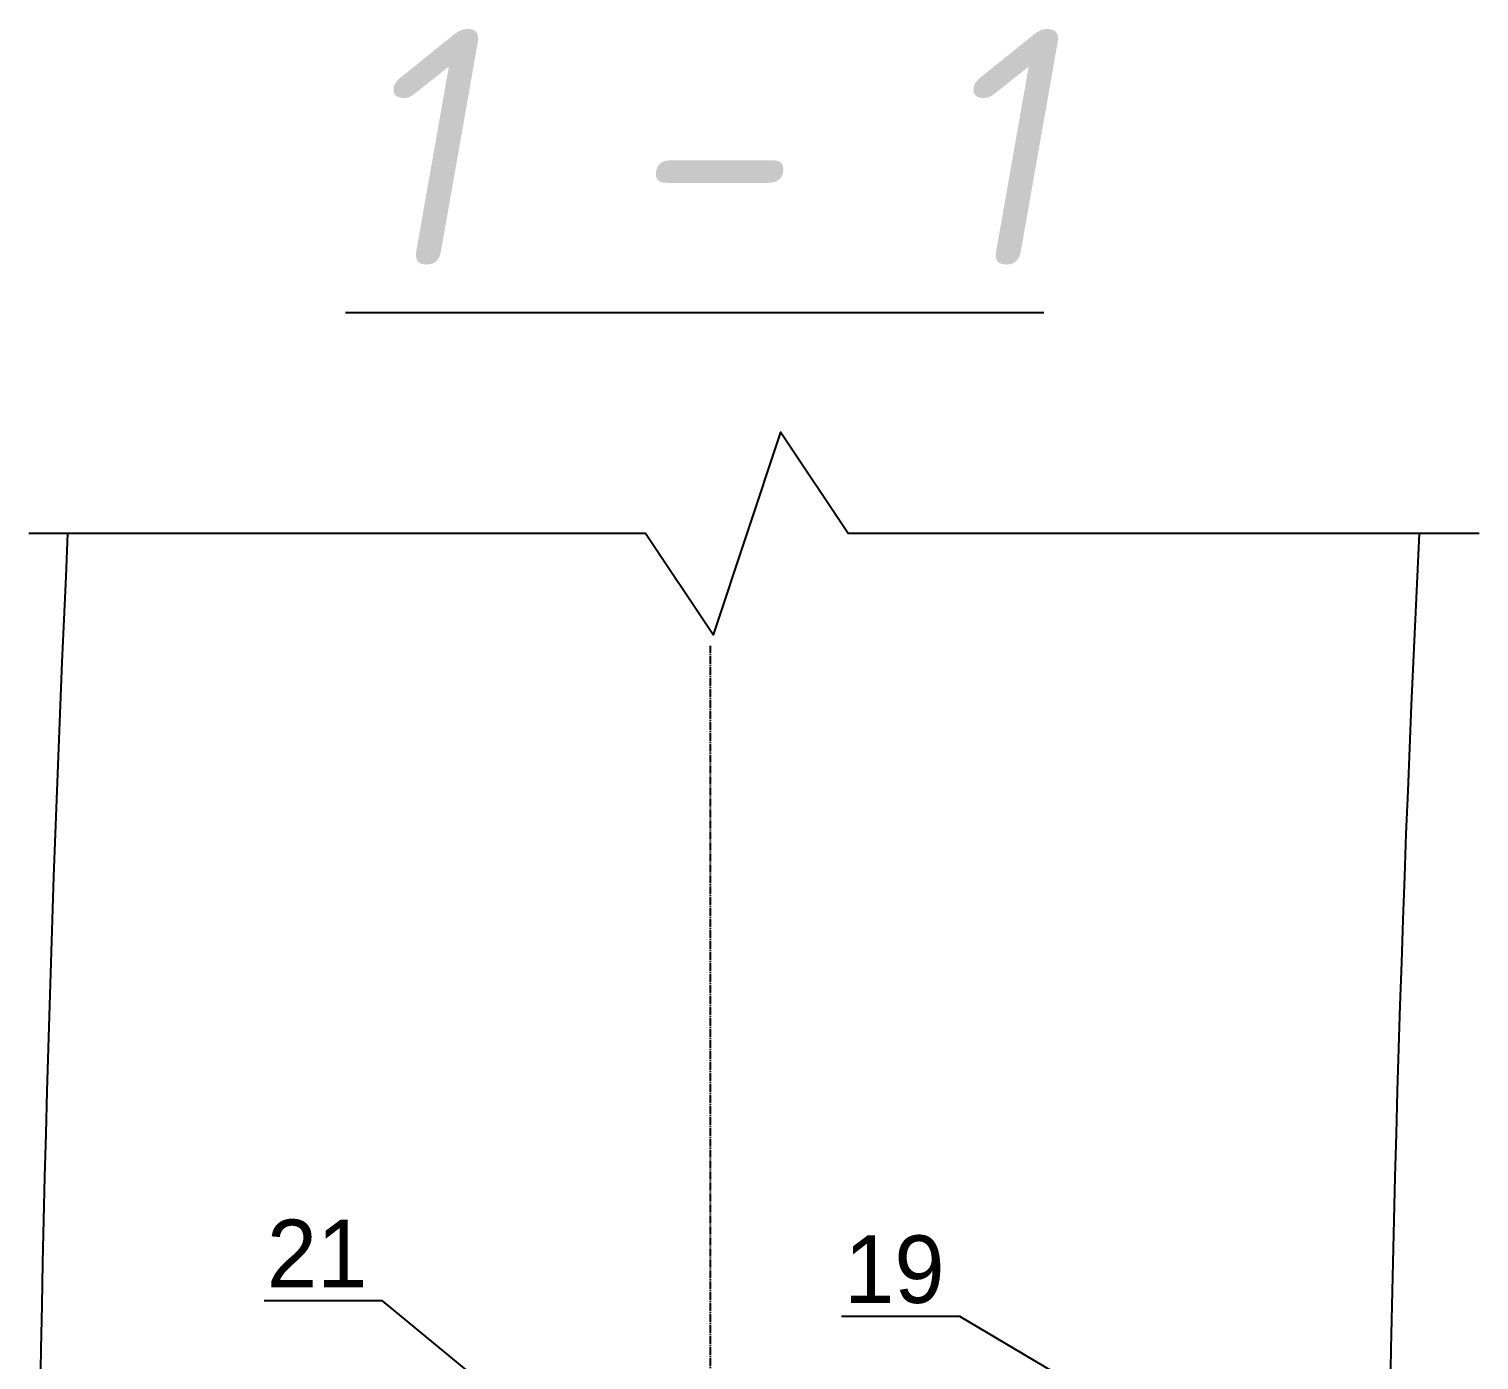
# Model space of a CAD drawing. Extents: x -483223 to 550073, y -164053 to -64662.
# Drawn here: x 365262 to 367410, y -159568 to -157597 of the extents above; entities that cross this region are included whole.
import ezdxf
from ezdxf import colors
from ezdxf.entities.mleader import LeaderData, LeaderLine
from ezdxf.enums import TextEntityAlignment as Align
from ezdxf.math import Vec2, Vec3

# ---------------------------------------------------------------- set-up
doc = ezdxf.new("R2010")
doc.units = 0
doc.header["$MEASUREMENT"] = 0
doc.linetypes.add('K5LT_AXLED', pattern=[16.25, 11.75, -1.5, 1.5, -1.5])
doc.layers.get('0').update_dxf_attribs({"color": 40, "linetype": 'CONTINUOUS'})
doc.layers.add('Размры', color=7, linetype='CONTINUOUS')
doc.styles.add('ГОСТ', font='isocpeur.ttf', dxfattribs={"oblique": 10})

msp = doc.modelspace()

# ---------------------------------------------------------------- linework, layer by layer
msp.add_lwpolyline([(367410.3596, -158344.4204), (366475.6478, -158344.4204), (366375.6478, -158194.4204), (366275.6478, -158494.4204), (366175.6478, -158344.4204), (365262.0527, -158344.4204)])
for radius, start, end in [(43425, 177.31711211, 182.68288789), (41425, 177.18748048, 182.81251952)]:
    msp.add_arc((408696.7333, -160377.0629), radius, start, end)
at = {"layer": 'Размры', "linetype": 'K5LT_AXLED'}
msp.add_line((366271.7333, -163168.5934), (366271.7333, -158510.4548), dxfattribs=at)

# ---------------------------------------------------------------- texts
at = {"style": 'ГОСТ', "oblique": 10}
msp.add_text('%%u1 - 1', height=350, dxfattribs=at).set_placement((366260.7275, -157947.1161), align=Align.CENTER)

# ---------------------------------------------------------------- leaders
ml = msp.add_multileader_mtext('Standard')
ml.set_content('21', color=256)
ml.set_leader_properties()
ml.build(insert=Vec2(0, 0))
ml.multileader.update_dxf_attribs({"text_right_attachment_type": 6, "dogleg_length": 0.36, "arrow_head_size": 9})
ctx = ml.context
ctx.base_point, ctx.char_height, ctx.arrow_head_size, ctx.landing_gap_size, ctx.plane_origin = Vec3(365625.3717, -159410.4963), 100, 9, 4.5, Vec3(366064.096, -159582.4383)
ctx.right_attachment, ctx.text_align_type = 6, 2
notes = []
notes.append((ctx, [(0, (1, 1, 0), (365785.7051, -159480.4963), (-1, 0), 18, [(0, [(366267.4243, -159877.0629)], 0, [])])]))
ctx.mtext.insert, ctx.mtext.alignment, ctx.mtext.flow_direction = Vec3(365763.2051, -159360.4963), 3, 5
ml = msp.add_multileader_mtext('Standard')
ml.set_content('19', color=256)
ml.set_leader_properties()
ml.build(insert=Vec2(0, 0))
ml.multileader.update_dxf_attribs({"text_right_attachment_type": 6, "dogleg_length": 0.36, "arrow_head_size": 9})
ctx = ml.context
ctx.base_point, ctx.char_height, ctx.arrow_head_size, ctx.landing_gap_size, ctx.plane_origin = Vec3(366480.721, -159433.8397), 100, 9, 4.5, Vec3(366386.583, -159130.2064)
ctx.right_attachment, ctx.text_align_type = 6, 2
notes.append((ctx, [(1, (1, 1, 0), (366641.0543, -159503.8397), (-1, 0), 18, [(0, [(367008.3295, -159720.9638)], 0, [])])]))
ctx.mtext.insert, ctx.mtext.alignment, ctx.mtext.flow_direction = Vec3(366618.5543, -159383.8397), 3, 5
for ctx, leaders in notes:
    for number, flags, end, landing, length, lines in leaders:
        leader = LeaderData()
        leader.index, (leader.has_last_leader_line, leader.has_dogleg_vector, leader.attachment_direction) = number, flags
        leader.last_leader_point, leader.dogleg_vector, leader.dogleg_length = Vec3(end), Vec3(landing), length
        for number, points, colour, breaks in lines:
            line = LeaderLine()
            line.index, line.vertices, line.color, line.breaks = number, Vec3.list(points), colors.encode_raw_color(colour), breaks
            leader.lines.append(line)
        ctx.leaders.append(leader)

doc.saveas('drawing.dxf')
